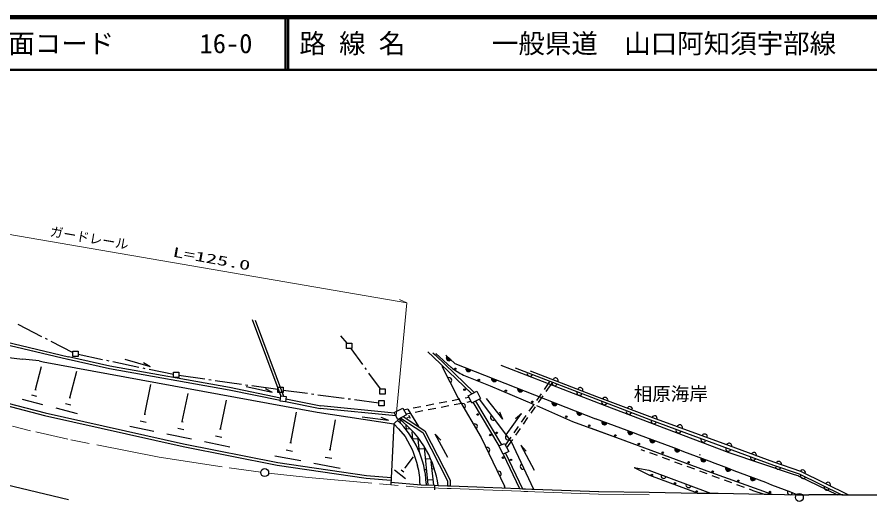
# Model space of a CAD drawing. Units: millimetres, scale not verified. Extents: x 40000 to 680000, y 20000 to 380000.
# Drawn here: x 127053 to 288134, y 289641 to 380000 of the extents above; entities that cross this region are included whole.
import ezdxf
from ezdxf.enums import TextEntityAlignment as Align

# ---------------------------------------------------------------- set-up
doc = ezdxf.new("R2010")
doc.units = ezdxf.units.MM
doc.header["$LTSCALE"] = 1000
doc.linetypes.add('CHAIN', pattern=[18.5, 12, -1.5, 3.5, -1.5])
for name, color, linetype, lineweight in [('M-BGD', 7, 'Continuous', 25), ('M-BMK', 2, 'CHAIN', 13), ('M-BMK-ROW', 30, 'Continuous', 25), ('M-BMK-SRVR', 3, 'Continuous', 25), ('M-STR-HTXT', 7, 'Continuous', 13), ('M-STR-STR1', 1, 'Continuous', 25), ('M-TTL', 2, 'Continuous', 140), ('M-TTL-LINE', 7, 'Continuous', 50)]:
    doc.layers.add(name, color=color, linetype=linetype, lineweight=lineweight)
doc.layers.add('M-TTL-TXT', color=7, linetype='Continuous')
doc.styles.add('ＭＳ ゴシック', font='')
doc.styles.get('ＭＳ ゴシック').set_extended_font_data('MS Gothic')

msp = doc.modelspace()

# ---------------------------------------------------------------- linework, layer by layer
at = {"layer": 'M-BGD'}
for p, q in [((171477, 322814), (176876, 308303)), ((172048, 322714), (177406, 308303)), ((123326, 318976), (136776, 315782)), ((123206, 318485), (136656, 315301)), ((119010, 316381), (128073, 315340)), ((136796, 315812), (144598, 314060)), ((204656, 316687), (205647, 315776)), ((205577, 316517), (205988, 316147)), ((205637, 315786), (212929, 308756)), ((205988, 316147), (213399, 308997)), ((206168, 316407), (209033, 313763)), ((206168, 316407), (209033, 313763)), ((208011, 316067), (209714, 314494)), ((208962, 315165), (208191, 315786)), ((208191, 315786), (208832, 315075)), ((131258, 314990), (128073, 315340)), ((131258, 314990), (131969, 314840)), ((131969, 314840), (183726, 305279)), ((136686, 315321), (144488, 313579)), ((147402, 315292), (152219, 313920)), ((150927, 314691), (152219, 313920)), ((208592, 315025), (208121, 315486)), ((208832, 315075), (208131, 315636)), ((208131, 315636), (208592, 315025)), ((209714, 314494), (236293, 304041)), ((218406, 314155), (237915, 306615)), ((130557, 309572), (131689, 313939)), ((137037, 308020), (138349, 313068)), ((144488, 313579), (167101, 309544)), ((144578, 314070), (167191, 310045)), ((207290, 314004), (210345, 307965)), ((212658, 313083), (211837, 313383)), ((211837, 313383), (212508, 312992)), ((212768, 313223), (211847, 313583)), ((211847, 313583), (212658, 313083)), ((212508, 312992), (211917, 313183)), ((221120, 313654), (246659, 303841)), ((223985, 313123), (236483, 308237)), ((211356, 312281), (216414, 310269)), ((217575, 311250), (216684, 311501)), ((216684, 311501), (217405, 311120)), ((217645, 311370), (216694, 311671)), ((216694, 311671), (217575, 311250)), ((217405, 311120), (216774, 311280)), ((226644, 309574), (227700, 311091)), ((110057, 310352), (132260, 304695)), ((110187, 310833), (132380, 305176)), ((130437, 309602), (130678, 309542)), ((151178, 304917), (152339, 310545)), ((167101, 309544), (176756, 307532)), ((167201, 310035), (176836, 308033)), ((170346, 310126), (175243, 309074)), ((173901, 309765), (175243, 309074)), ((216414, 310269), (224686, 306744)), ((222523, 309388), (221601, 309748)), ((221601, 309748), (222423, 309258)), ((222423, 309258), (221601, 309528)), ((221601, 309528), (222242, 309147)), ((222242, 309147), (221691, 309328)), ((226980, 309178), (228111, 310800)), ((128024, 307759), (131880, 306758)), ((129766, 308541), (130738, 308290)), ((136907, 308050), (137167, 307990)), ((158259, 303515), (159360, 308793)), ((176736, 307392), (176886, 308383)), ((176886, 308383), (177877, 308233)), ((177877, 308233), (177727, 307242)), ((177817, 307833), (184397, 306461)), ((210686, 307751), (209214, 307465)), ((210345, 307965), (214702, 300494)), ((212408, 308085), (211668, 307942)), ((212248, 308406), (213890, 309237)), ((212248, 308406), (213900, 309237)), ((212929, 307044), (212248, 308406)), ((212929, 307044), (214571, 307865)), ((213890, 309237), (214571, 307865)), ((220280, 299844), (214381, 307765)), ((215653, 307895), (218727, 303950)), ((225214, 307523), (226072, 308754)), ((225550, 307127), (226408, 308358)), ((236483, 308237), (247039, 304292)), ((134363, 306107), (138429, 305056)), ((136206, 306929), (137227, 306668)), ((165449, 302083), (166581, 307582)), ((177727, 307242), (176736, 307392)), ((177737, 307332), (184317, 305960)), ((198357, 305130), (184397, 306461)), ((198297, 305250), (199940, 306081)), ((199940, 306081), (200581, 304790)), ((203324, 306321), (201851, 306035)), ((205778, 306798), (204306, 306512)), ((204671, 305771), (206144, 306057)), ((208232, 307274), (206760, 306988)), ((207125, 306247), (208598, 306533)), ((209580, 306723), (211052, 307009)), ((212034, 307200), (212778, 307344)), ((213159, 307154), (218057, 298912)), ((213610, 307384), (218517, 299112)), ((223785, 305472), (224643, 306702)), ((224121, 305076), (224979, 306307)), ((225157, 306554), (231947, 303560)), ((228922, 306684), (228071, 307045)), ((228071, 307045), (228752, 306574)), ((229002, 306784), (228091, 307205)), ((228091, 307205), (228922, 306684)), ((228752, 306574), (228151, 306764)), ((237915, 306615), (261501, 297643)), ((132260, 304695), (158399, 298828)), ((132370, 305176), (158499, 299319)), ((151038, 304947), (151318, 304887)), ((178739, 299530), (179810, 305269)), ((183726, 305279), (198197, 303117)), ((198618, 304609), (184317, 305960)), ((198978, 303888), (198297, 305250)), ((200581, 304790), (198978, 303888)), ((200000, 304459), (204076, 301775)), ((200870, 305845), (200130, 305701)), ((200491, 304960), (201235, 305104)), ((200841, 305841), (202884, 302556)), ((200961, 304710), (201302, 304159)), ((202217, 305295), (203689, 305581)), ((218147, 305332), (218727, 303950)), ((219399, 300985), (222353, 305031)), ((221181, 304090), (222353, 305031)), ((222356, 303421), (223214, 304651)), ((233629, 304902), (232768, 305182)), ((232768, 305182), (233469, 304782)), ((233729, 305042), (232778, 305342)), ((232778, 305342), (233629, 304902)), ((233469, 304782), (232808, 305042)), ((150327, 303675), (151459, 303434)), ((158118, 303545), (158409, 303485)), ((186160, 298179), (187221, 303847)), ((192208, 304388), (197176, 303758)), ((195784, 304329), (197176, 303758)), ((198197, 303117), (197617, 291570)), ((198197, 303117), (199209, 304008)), ((198197, 303117), (199119, 302166)), ((199479, 303137), (199409, 303828)), ((199519, 304179), (203686, 301425)), ((200801, 304229), (200691, 304159)), ((200791, 304239), (200811, 304209)), ((200921, 304399), (201011, 304259)), ((222691, 303025), (223549, 304256)), ((231947, 303560), (242152, 299805)), ((238406, 303140), (237495, 303510)), ((237495, 303510), (238336, 303049)), ((238336, 303049), (237495, 303340)), ((237495, 303340), (238116, 302919)), ((238116, 302919), (237595, 303099)), ((246659, 303841), (254711, 300857)), ((247039, 304292), (260349, 299416)), ((148344, 302663), (152881, 301722)), ((157397, 302243), (158549, 302003)), ((165299, 302113), (165589, 302053)), ((199119, 302166), (200331, 300664)), ((200611, 301955), (200521, 302817)), ((201172, 302126), (200601, 302066)), ((201813, 300103), (201653, 301605)), ((203686, 301425), (208343, 292302)), ((204076, 301775), (208844, 292412)), ((220927, 301369), (221784, 302600)), ((221262, 300974), (222119, 302205)), ((235452, 302268), (258006, 293967)), ((243354, 301337), (242422, 301668)), ((242422, 301668), (243254, 301207)), ((243254, 301207), (242422, 301517)), ((242422, 301517), (243043, 301087)), ((243043, 301087), (242523, 301257)), ((155364, 301211), (160001, 300250)), ((162485, 299740), (167222, 298759)), ((164558, 300791), (165740, 300541)), ((200331, 300664), (201693, 298230)), ((202804, 300283), (201803, 300173)), ((203075, 297689), (202804, 300283)), ((208423, 296698), (206049, 301105)), ((206049, 301105), (207071, 300003)), ((214702, 300494), (219109, 291311)), ((219299, 299032), (220355, 300549)), ((219559, 298532), (220690, 300154)), ((220280, 299844), (224607, 290751)), ((247400, 299655), (246569, 299985)), ((246569, 299985), (247230, 299555)), ((247490, 299765), (246589, 300166)), ((246589, 300166), (247400, 299655)), ((247230, 299555), (246619, 299815)), ((254711, 300857), (269943, 295300)), ((158399, 298828), (176195, 295294)), ((158489, 299319), (176296, 295785)), ((177848, 298178), (179080, 297948)), ((178589, 299561), (178899, 299510)), ((186010, 298209), (186320, 298149)), ((201693, 298230), (201833, 297749)), ((204006, 298390), (203015, 298290)), ((204728, 291550), (203986, 298631)), ((218057, 298912), (219118, 299373)), ((218858, 297370), (218057, 298912)), ((219118, 299373), (219920, 297831)), ((222173, 299053), (223194, 297951)), ((222173, 299053), (224697, 294316)), ((244876, 298253), (245583, 297994)), ((252127, 297933), (251266, 298243)), ((251266, 298243), (251957, 297823)), ((252207, 298043), (251286, 298423)), ((251286, 298423), (252127, 297933)), ((251957, 297823), (251296, 298093)), ((260349, 299416), (269913, 295881)), ((175735, 297047), (180652, 296126)), ((185269, 296807), (186511, 296577)), ((200341, 294755), (201953, 296848)), ((201833, 297749), (202524, 295847)), ((205058, 296488), (204217, 296398)), ((219920, 297831), (218858, 297370)), ((218858, 297370), (221963, 290850)), ((219309, 297570), (222534, 290830)), ((246522, 297650), (247930, 297134)), ((248869, 296790), (250278, 296274)), ((256163, 297172), (255913, 297252)), ((257134, 296171), (256213, 296531)), ((256213, 296531), (257044, 296050)), ((261501, 297643), (273659, 293588)), ((108085, 295660), (136788, 288782)), ((176195, 295294), (193000, 292802)), ((176276, 295785), (193060, 293302)), ((183126, 295665), (188093, 294734)), ((200411, 294705), (200281, 294805)), ((202524, 295847), (202714, 295176)), ((205739, 291490), (205268, 295997)), ((243625, 294848), (246369, 294317)), ((243625, 294848), (246519, 293376)), ((251217, 295931), (252625, 295415)), ((253564, 295071), (254973, 294555)), ((257044, 296050), (256203, 296361)), ((256203, 296361), (256874, 295950)), ((256874, 295950), (256263, 296160)), ((269913, 295881), (274991, 294109)), ((269943, 295300), (274750, 293608)), ((193060, 293302), (197687, 292922)), ((200431, 292692), (198328, 294304)), ((200121, 293924), (199600, 294324)), ((204427, 294405), (204046, 294365)), ((205799, 294555), (205429, 294515)), ((246369, 294317), (258046, 289982)), ((246519, 293376), (255472, 290021)), ((255912, 294211), (257320, 293695)), ((258006, 293967), (269573, 289772)), ((258259, 293351), (259668, 292835)), ((261691, 294248), (260880, 294619)), ((260880, 294619), (261481, 294148)), ((261821, 294398), (260890, 294749)), ((260890, 294749), (261691, 294248)), ((261481, 294148), (260950, 294388)), ((273659, 293588), (274680, 293227)), ((274590, 293267), (281981, 289643)), ((274750, 293608), (274811, 293578)), ((274750, 293608), (282833, 289643)), ((274991, 294109), (284104, 289643)), ((193000, 292802), (197667, 292421)), ((197647, 292071), (203396, 291570)), ((203386, 291570), (203396, 291570)), ((203396, 291570), (205920, 291475)), ((203396, 291570), (203406, 291570)), ((204317, 291881), (204347, 291570)), ((205629, 292522), (204637, 292412)), ((208343, 292302), (208323, 291380)), ((208844, 292262), (208824, 291631)), ((208824, 291631), (208824, 291360)), ((208844, 292412), (208844, 292262)), ((260607, 292491), (262015, 291975)), ((262954, 291631), (264362, 291115)), ((266428, 292526), (265557, 292836)), ((265557, 292836), (266298, 292426)), ((266498, 292616), (265577, 292966)), ((265577, 292966), (266428, 292526)), ((266298, 292426), (265617, 292626)), ((219249, 290950), (219099, 291321)), ((265301, 290772), (266008, 290513)), ((266008, 290513), (268181, 289802))]:
    msp.add_line(p, q, dxfattribs=at)
for centre in [(209804, 313503), (214270, 311400), (211557, 309547), (219368, 309337), (224376, 307245), (214020, 304851), (230785, 304431), (235122, 302739), (217626, 301386), (216424, 300975), (240049, 300896), (244486, 299294), (218838, 296689), (220340, 296268), (249012, 297632), (253870, 295800), (246940, 293436), (258426, 294058), (251316, 291834), (263264, 292325), (255412, 290292), (269273, 290193)]:
    msp.add_circle(centre, 140, dxfattribs=at)
for centre, radius, start, end in [((208622, 315526), 501, 138.73784, 318.73784), ((219978, 328325), 18207, 233.06665, 241.72359), ((212327, 313463), 501, 157.42718, 337.42718), ((223925, 312573), 501, 158.98438, 338.98438), ((208642, 311330), 501, 296.89153, 116.89153), ((217185, 311571), 501, 158.8424, 338.8424), ((228592, 310780), 501, 158.98438, 338.98438), ((228752, 311261), 501, 338.23623, 159.07601), ((222092, 309628), 501, 158.51496, 338.51496), ((233419, 309439), 501, 338.23623, 159.07601), ((233269, 308988), 501, 158.98438, 338.98438), ((238116, 307596), 501, 339.52356, 159.52356), ((211236, 306443), 501, 299.91774, 120.49365), ((228572, 307045), 501, 158.51496, 338.51496), ((237946, 307186), 501, 158.98438, 338.98438), ((242763, 305854), 501, 339.52356, 159.52356), ((216985, 304260), 501, 126.70065, 306.70065), ((233269, 305242), 501, 162.03678, 342.03678), ((242622, 305393), 501, 158.98438, 338.98438), ((247450, 304102), 501, 339.52356, 159.52356), ((187132, 291199), 17195, 2.25788, 46.79983), ((187903, 288935), 18838, 28.94863, 53.14217), ((213490, 302567), 501, 300.20569, 120.20569), ((-897067, -2760366), 3267283, 68.98954, 69.70329), ((237986, 303410), 501, 159.88801, 339.88801), ((247299, 303601), 501, 159.69738, 339.69738), ((252217, 302399), 501, 339.84913, 159.84913), ((242913, 301568), 501, 158.85777, 338.85777), ((251996, 301869), 501, 159.69738, 339.69738), ((219769, 300535), 501, 126.70065, 306.70065), ((247069, 300026), 501, 159.58021, 339.58021), ((256694, 300136), 501, 159.93516, 339.93516), ((256914, 300667), 501, 339.84913, 159.84913), ((187903, 288935), 18838, 7.65548, 28.94862), ((215824, 298141), 501, 295.62802, 115.62802), ((251766, 298283), 501, 159.58021, 339.58021), ((261391, 298414), 501, 159.93516, 339.93516), ((261541, 298925), 501, 339.7119, 159.7119), ((256694, 296411), 501, 159.30678, 339.30678), ((266098, 296702), 501, 159.93516, 339.93516), ((266218, 297173), 501, 339.7119, 159.7119), ((189866, 291750), 13290, 359.31034, 14.92573), ((222584, 295017), 501, 116.03951, 294.82885), ((261381, 294639), 501, 159.30678, 339.30678), ((270805, 294990), 501, 160.66355, 340.66355), ((270925, 295480), 501, 345.87777, 155.68786), ((217997, 293624), 501, 295.62802, 115.62802), ((249183, 293266), 501, 159.66069, 339.66069), ((275441, 293888), 501, 333.87779, 153.87779), ((275492, 293247), 501, 153.87779, 333.87779), ((253880, 291534), 501, 159.66069, 339.66069), ((266058, 292866), 501, 159.00774, 339.00774), ((280209, 291545), 501, 333.87779, 153.87779), ((273038, 290193), 501, 159.29849, 339.29849), ((279988, 291044), 501, 153.87779, 333.87779)]:
    msp.add_arc(centre, radius, start, end, dxfattribs=at)
at = {"layer": 'M-BMK'}
for p, q in [((113082, 305866), (130238, 301630)), ((130598, 301600), (136647, 300219)), ((153903, 296785), (137138, 300069)), ((153903, 296785), (167122, 294773)), ((173081, 293972), (167122, 294773)), ((174573, 293792), (182084, 292911)), ((182084, 292911), (203366, 291070)), ((203366, 291070), (205899, 290970)), ((205899, 290970), (206631, 290950)), ((206631, 290950), (208303, 290880)), ((208303, 290880), (208804, 290860)), ((208804, 290860), (209054, 290850)), ((209054, 290850), (214142, 290650)), ((214142, 290650), (215133, 290610)), ((215133, 290610), (222203, 290340)), ((222203, 290340), (222774, 290320)), ((222774, 290320), (223335, 290290)), ((223335, 290290), (223545, 290290)), ((223545, 290290), (224857, 290240)), ((224857, 290240), (235173, 289830)), ((235173, 289830), (236895, 289770)), ((236895, 289770), (246439, 289640))]:
    msp.add_line(p, q, dxfattribs=at)
at = {"layer": 'M-BMK-ROW'}
for p, q in [((127205, 321904), (131655, 319623)), ((132367, 319258), (132723, 319076)), ((189383, 318319), (188192, 319731)), ((133435, 318711), (137567, 316593)), ((189303, 317317), (189303, 318319)), ((189303, 318319), (190305, 318319)), ((190305, 318319), (190305, 317317)), ((137567, 315842), (137567, 316843)), ((137567, 316843), (138569, 316843)), ((138569, 315842), (137567, 315842)), ((138569, 316843), (138569, 315842)), ((138569, 316232), (143188, 315264)), ((190305, 317317), (189303, 317317)), ((192338, 314312), (190165, 317317)), ((143971, 315100), (144362, 315018)), ((145145, 314853), (150039, 313827)), ((150822, 313663), (151213, 313581)), ((151996, 313417), (156616, 312448)), ((156616, 311837), (156616, 312839)), ((156616, 312839), (157617, 312839)), ((157617, 312839), (157617, 311837)), ((193041, 313340), (192807, 313664)), ((195683, 309686), (193510, 312692)), ((157617, 311837), (156616, 311837)), ((157617, 312268), (162501, 311574)), ((163293, 311462), (163689, 311406)), ((164481, 311293), (169431, 310590)), ((170223, 310477), (170619, 310421)), ((171411, 310309), (176295, 309615)), ((176295, 309044), (176295, 310046)), ((176295, 310046), (177296, 310046)), ((177296, 310046), (177296, 309044)), ((177296, 309475), (181884, 308866)), ((195553, 309686), (196554, 309687)), ((195553, 308685), (195553, 309686)), ((196554, 309687), (196555, 308685)), ((177296, 309044), (176295, 309044)), ((182677, 308761), (183073, 308708)), ((183866, 308603), (188823, 307945)), ((189616, 307840), (190012, 307787)), ((190805, 307682), (195393, 307073)), ((196555, 308685), (195553, 308685)), ((195393, 306512), (195393, 307513)), ((195393, 307513), (196394, 307513)), ((196394, 306512), (195393, 306512)), ((196394, 307513), (196394, 306512))]:
    msp.add_line(p, q, dxfattribs=at)
at = {"layer": 'M-BMK-SRVR'}
for centre in [(173822, 293872), (274801, 289171)]:
    msp.add_circle(centre, 751, dxfattribs=at)
at = {"layer": 'M-STR-HTXT'}
for p in [(87151, 345492), (198638, 304599), (199297, 326582)]:
    msp.add_line(p, (200659, 325961), dxfattribs=at)
at = {"layer": 'M-STR-STR1'}
for p, q in [((205920, 291475), (205896, 290606)), ((205920, 291475), (206570, 291450)), ((206570, 291450), (208323, 291380)), ((208323, 291380), (208824, 291360)), ((208824, 291360), (213901, 291160)), ((213901, 291160), (215273, 291110)), ((215273, 291110), (221963, 290850)), ((221963, 290850), (222534, 290830)), ((222534, 290830), (223095, 290800)), ((223095, 290800), (224307, 290761)), ((224307, 290761), (224607, 290751)), ((224607, 290751), (235142, 290341)), ((235142, 290341), (236905, 290271)), ((236895, 290271), (236905, 290271)), ((236905, 290271), (236915, 290271)), ((236905, 290271), (246449, 290141)), ((246449, 290141), (255502, 290011)), ((255502, 290011), (256854, 290001)), ((256854, 290001), (258046, 289982)), ((258046, 289982), (259458, 289962)), ((259458, 289962), (268181, 289802)), ((268181, 289802), (269573, 289772)), ((269573, 289772), (274370, 289682)), ((274370, 289682), (276593, 289642)), ((281981, 289643), (276593, 289642)), ((282833, 289643), (281981, 289643)), ((283003, 289643), (282833, 289643)), ((282843, 289643), (284104, 289643)), ((284104, 289643), (285957, 289643)), ((285957, 289643), (323923, 289645))]:
    msp.add_line(p, q, dxfattribs=at)
at = {"layer": 'M-TTL'}
msp.add_line((680000, 380000), (40000, 380000), dxfattribs=at)
at = {"layer": 'M-TTL-LINE'}
for p, q in [((177750, 380000), (177750, 370000)), ((178250, 380000), (178250, 370000)), ((40000, 370000), (680000, 370000))]:
    msp.add_line(p, q, dxfattribs=at)

# ---------------------------------------------------------------- texts
at = {"layer": 'M-BGD', "style": 'ＭＳ ゴシック'}
msp.add_text('相原海岸', height=2566, rotation=0.004, dxfattribs=at).set_placement((243524, 306705), align=Align.BOTTOM_LEFT)
at = {"layer": 'M-STR-HTXT', "style": 'ＭＳ ゴシック'}
msp.add_text('ガードレール', height=1833, rotation=350.174, dxfattribs=at).set_placement((133059, 338074), align=Align.BOTTOM_LEFT)
at = {"layer": 'M-STR-HTXT', "style": 'ＭＳ ゴシック', "width": 1.7}
msp.add_text('L=125.0', height=1833, rotation=349.699, dxfattribs=at).set_placement((156233, 334191), align=Align.BOTTOM_LEFT)
at = {"layer": 'M-TTL-TXT', "style": 'ＭＳ ゴシック'}
for s, p in [('図面コード', (120380, 375000)), ('路 線 名', (180380, 375000)), ('一般県道\u3000山口阿知須宇部線', (216734, 375000)), ('16-0', (161521, 375000))]:
    msp.add_text(s, height=3666, dxfattribs=at).set_placement(p, align=Align.MIDDLE_LEFT)

doc.saveas('drawing.dxf')
